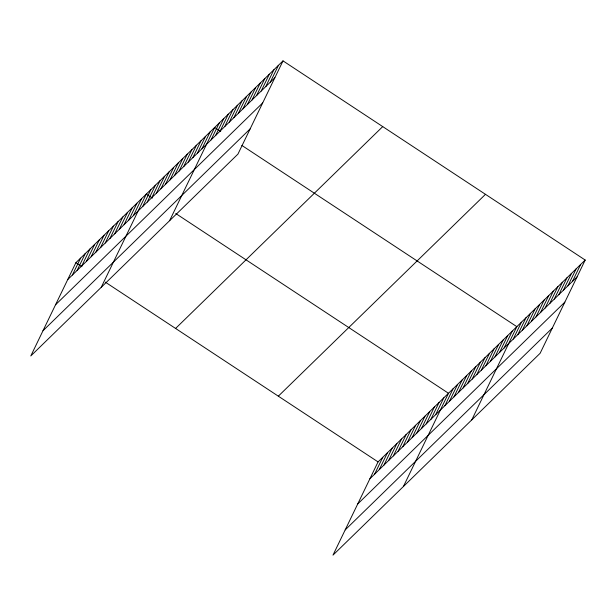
<?xml version="1.0" encoding="UTF-8"?>
<svg xmlns="http://www.w3.org/2000/svg" width="616" height="616" viewBox="0 0 616 616"><rect width="100%" height="100%" fill="white"/><g stroke="black" fill="none" stroke-linecap="round" stroke-linejoin="round"><path stroke-width="0.92" d="M283.006 60.876L75.868 262.724L30.8 355.948L237.945 154.1L283.006 60.876L585.2 260.052L540.132 353.276L332.994 555.124L378.055 461.9L585.2 260.052M72.418 274.998L80.565 258.15M77.108 270.424L85.254 253.569M81.805 265.85L89.951 248.995M86.502 261.276L94.648 244.421M91.199 256.695L99.345 239.847M95.888 252.121L104.035 235.274M100.585 247.547L108.732 230.7M105.282 242.974L113.429 226.118M109.979 238.4L118.126 221.544M114.676 233.826L122.823 216.971M119.365 229.244L127.512 212.397M124.062 224.671L132.209 207.823M128.759 220.097L136.906 203.242M133.456 215.523L141.603 198.668M101.232 287.318L146.292 194.094L152.337 198.075M142.704 206.506L150.851 189.651M147.263 202.063L155.409 185.216M151.821 197.628L159.968 180.773M156.379 193.185L164.526 176.33M160.938 188.742L169.084 171.895M165.488 184.299L173.635 167.452M170.047 179.864L178.193 163.009M174.605 175.421L182.752 158.566M179.164 170.979L187.31 154.131M183.722 166.543L191.869 149.688M188.28 162.1L196.427 145.245M192.831 157.657L200.978 140.81M197.39 153.222L205.536 136.367M201.948 148.779L210.095 131.924M169.585 220.713L214.653 127.489L220.697 131.47M211.065 139.894L219.211 123.046M215.623 135.458L223.77 118.603M220.174 131.016L228.32 114.16M224.732 126.573L232.879 109.725M229.291 122.137L237.437 105.282M233.849 117.695L241.996 100.839M238.407 113.252L246.554 96.404M242.966 108.809L251.112 91.961M247.517 104.374L255.663 87.518M252.075 99.931L260.221 83.075M256.633 95.488L264.78 78.64M261.192 91.053L269.338 74.197M265.75 86.61L273.897 69.754M270.309 82.167L278.455 65.319M374.605 474.174L382.752 457.326M379.302 469.6L387.449 452.752M383.999 465.026L392.146 448.171M388.696 460.452L396.843 443.597M393.385 455.878L401.532 439.023M398.082 451.297L406.229 434.449M402.779 446.723L410.926 429.876M407.476 442.149L415.623 425.294M412.166 437.576L420.312 420.72M416.863 433.002L425.009 416.147M421.56 428.42L429.706 411.573M426.257 423.847L434.403 406.999M430.946 419.273L439.093 402.425M435.643 414.699L443.79 397.844M403.418 486.494L448.487 393.27L175.76 213.513M444.898 405.682L453.045 388.827M449.457 401.239L457.603 384.392M454.007 396.804L462.154 379.949M458.566 392.361L466.712 375.506M463.124 387.918L471.271 371.071M467.683 383.475L475.829 366.628M472.241 379.04L480.388 362.185M476.799 374.597L484.946 357.75M481.358 370.154L489.497 353.307M485.909 365.719L494.055 348.864M490.467 361.276L498.613 344.421M495.025 356.833L503.172 339.986M499.584 352.398L507.73 335.543M504.142 347.955L512.289 331.1M471.779 419.889L516.839 326.665L241.849 145.415M513.251 339.07L521.398 322.222M517.81 334.634L525.956 317.779M522.368 330.191L530.515 313.336M526.926 325.749L535.073 308.901M531.485 321.313L539.631 304.458M536.043 316.87L544.182 300.015M540.594 312.428L548.74 295.58M545.152 307.985L553.299 291.137M549.711 303.549L557.857 286.694M554.269 299.106L562.416 282.259M558.827 294.664L566.974 277.816M563.386 290.228L571.525 273.373M567.937 285.786L576.083 268.93M572.495 281.343L580.642 264.495M67.722 279.572L274.859 77.731M55.54 304.781L262.678 102.934M42.981 330.746L250.127 128.898M175.591 328.451L382.728 126.603M278.332 396.173L485.477 194.325M369.908 478.748L577.053 276.907M357.727 503.957L564.872 302.11M345.176 529.922L552.313 328.074M75.868 262.724L81.913 266.705M105.328 282.143L378.055 461.9"/></g></svg>
